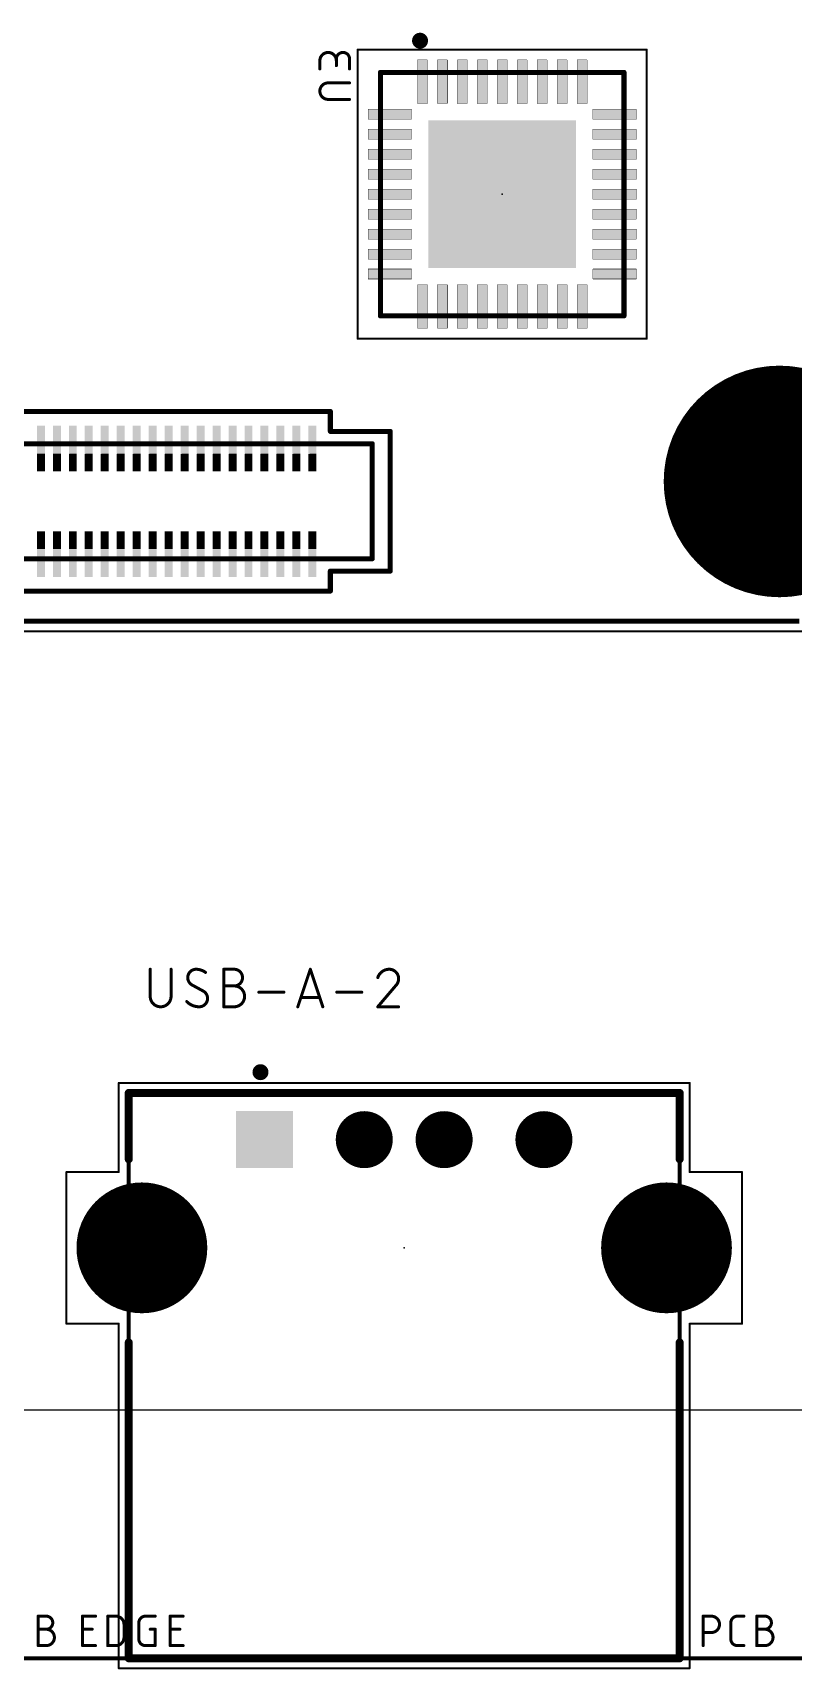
# Model space of a CAD drawing. Extents: x -68 to 70, y -45 to 46.
# Drawn here: x 11.7 to 30.75, y -44.56 to -3.56 of the extents above; entities that cross this region are included whole.
import ezdxf

# ---------------------------------------------------------------- set-up
doc = ezdxf.new("R2010")
doc.units = 0
for name, color, linetype in [('1', 12, 'CONTINUOUS'), ('16', 132, 'CONTINUOUS'), ('17', 110, 'CONTINUOUS'), ('20', 31, 'CONTINUOUS'), ('21', 253, 'CONTINUOUS'), ('22', 253, 'CONTINUOUS'), ('23', 53, 'CONTINUOUS'), ('24', 53, 'CONTINUOUS'), ('25', 253, 'CONTINUOUS'), ('26', 253, 'CONTINUOUS'), ('39', 12, 'CONTINUOUS'), ('40', 132, 'CONTINUOUS'), ('41', 12, 'CONTINUOUS'), ('43', 110, 'CONTINUOUS'), ('51', 253, 'CONTINUOUS'), ('52', 253, 'CONTINUOUS')]:
    doc.layers.add(name, color=color, linetype=linetype)

# ---------------------------------------------------------------- blocks, each defined once
blk = doc.blocks.new('RECT')
blk.add_solid([(-0.5, -0.5), (0.5, -0.5), (-0.5, 0.5), (0.5, 0.5)])
blk = doc.blocks.new('ROUNDP')
at = {"const_width": 0.5}
blk.add_lwpolyline([(0, -0.25, 1), (0, 0.25, 1), (0, -0.25)], format="xyb", dxfattribs=at)
blk = doc.blocks.new('RECT41600X176000R7')
at = {"const_width": 0.0091}
blk.add_lwpolyline([(0.1255, -0.5409), (0.1255, 0.5409, 0.4142), (0.1209, 0.5454), (-0.1209, 0.5454, 0.4142), (-0.1255, 0.5409), (-0.1255, -0.5409, 0.4142), (-0.1209, -0.5454), (0.1209, -0.5454, 0.4142)], format="xyb", close=True, dxfattribs=at)
blk.add_solid([(-0.1232, -0.5432), (0.1232, -0.5432), (-0.1232, 0.5432), (0.1232, 0.5432)])
blk = doc.blocks.new('SQUAREP')
blk.add_solid([(-0.5, -0.5), (0.5, -0.5), (-0.5, 0.5), (0.5, 0.5)])

msp = doc.modelspace()

# ---------------------------------------------------------------- linework, layer by layer
at = {"layer": '20'}
msp.add_line((-60.509, -38.054), (60.491, -38.054), dxfattribs=at)
at = {"layer": '21'}
for points, const_width in [([(-2.4, -13.86), (20.2, -13.86)], 0.127), ([(20.2, -13.86), (20.2, -16.74)], 0.127), ([(20.2, -16.74), (-2.4, -16.74)], 0.127), ([(-18.1, -18.304), (30.9, -18.304)], 0.127), ([(27.9, -30.12), (14.1, -30.12)], 0.2), ([(14.1, -30.12), (14.1, -31.78)], 0.2), ([(27.9, -30.12), (27.9, -31.78)], 0.2), ([(14.1, -36.37), (14.1, -44.28)], 0.2), ([(27.9, -36.37), (27.9, -44.28)], 0.2), ([(60.5, -38), (-60.5, -38)], 0.001), ([(14.1, -44.28), (27.9, -44.28)], 0.2)]:
    msp.add_lwpolyline(points, dxfattribs=dict(at, const_width=const_width))
for points, const_width in [([(20.2317, -13.86, 1), (20.1683, -13.86)], 0.0635), ([(20.2, -13.8918, 1), (20.2, -13.8283)], 0.0635), ([(20.1683, -16.74, 1), (20.2317, -16.74)], 0.0635), ([(20.2, -16.7718, 1), (20.2, -16.7083)], 0.0635), ([(17.4, -29.7, 1), (17.4, -29.5, 1), (17.4, -29.7)], 0.2), ([(14.1, -30.07, 1), (14.1, -30.17)], 0.1), ([(14.15, -30.12, 1), (14.05, -30.12)], 0.1), ([(27.95, -30.12, 1), (27.85, -30.12)], 0.1), ([(27.9, -30.17, 1), (27.9, -30.07)], 0.1), ([(14.05, -31.78, 1), (14.15, -31.78)], 0.1), ([(27.85, -31.78, 1), (27.95, -31.78)], 0.1), ([(14.15, -36.37, 1), (14.05, -36.37)], 0.1), ([(27.95, -36.37, 1), (27.85, -36.37)], 0.1), ([(14.1, -44.23, 1), (14.1, -44.33)], 0.1), ([(14.05, -44.28, 1), (14.15, -44.28)], 0.1), ([(27.85, -44.28, 1), (27.95, -44.28)], 0.1), ([(27.9, -44.33, 1), (27.9, -44.23)], 0.1)]:
    msp.add_lwpolyline(points, format="xyb", dxfattribs=dict(at, const_width=const_width))
at = {"layer": '22'}
for points, const_width in [([(21.397, -3.865, 1), (21.397, -3.665, 1), (21.397, -3.865)], 0.2), ([(20.405, -4.5263, 1), (20.405, -4.5897)], 0.0635), ([(20.4367, -4.558, 1), (20.3733, -4.558)], 0.0635), ([(21.055, -4.5897, 1), (21.055, -4.5263)], 0.0635), ([(25.855, -4.5263, 1), (25.855, -4.5897)], 0.0635), ([(26.5368, -4.558, 1), (26.4733, -4.558)], 0.0635), ([(26.505, -4.5897, 1), (26.505, -4.5263)], 0.0635), ([(20.3733, -5.208, 1), (20.4367, -5.208)], 0.0635), ([(26.4733, -5.208, 1), (26.5368, -5.208)], 0.0635), ([(20.4367, -10.008, 1), (20.3733, -10.008)], 0.0635), ([(26.5368, -10.008, 1), (26.4733, -10.008)], 0.0635), ([(20.405, -10.6263, 1), (20.405, -10.6898)], 0.0635), ([(20.3733, -10.658, 1), (20.4367, -10.658)], 0.0635), ([(21.055, -10.6898, 1), (21.055, -10.6263)], 0.0635), ([(25.855, -10.6263, 1), (25.855, -10.6898)], 0.0635), ([(26.4733, -10.658, 1), (26.5368, -10.658)], 0.0635), ([(26.505, -10.6898, 1), (26.505, -10.6263)], 0.0635)]:
    msp.add_lwpolyline(points, format="xyb", dxfattribs=dict(at, const_width=const_width))
at = {"layer": '22', "const_width": 0.127}
for points in [[(21.055, -4.558), (20.405, -4.558)], [(20.405, -4.558), (20.405, -5.208)], [(25.855, -4.558), (26.505, -4.558)], [(26.505, -4.558), (26.505, -5.208)], [(20.405, -10.008), (20.405, -10.658)], [(26.505, -10.008), (26.505, -10.658)], [(20.405, -10.658), (21.055, -10.658)], [(26.505, -10.658), (25.855, -10.658)]]:
    msp.add_lwpolyline(points, dxfattribs=at)
at = {"layer": '23'}
msp.add_point((21, -34), dxfattribs=at)
at = {"layer": '24'}
msp.add_point((23.455, -7.608), dxfattribs=at)
at = {"layer": '25', "const_width": 0.0762}
for points in [[(14.6381, -27.0221), (14.6381, -27.7008)], [(15.1602, -27.7008), (15.1602, -27.0221)], [(16.48, -27.9619), (16.48, -27.0221)], [(16.48, -27.0221), (16.7411, -27.0221)], [(18.3349, -27.9619), (18.6482, -27.0221)], [(18.6482, -27.0221), (18.9614, -27.9619)], [(15.9702, -27.5703), (15.683, -27.4137)], [(16.48, -27.4398), (16.7411, -27.4398)], [(20.7816, -27.4398), (20.3378, -27.9619)], [(17.3596, -27.5964), (17.9861, -27.5964)], [(18.8831, -27.727), (18.4132, -27.727)], [(19.3103, -27.5964), (19.9368, -27.5964)], [(16.7411, -27.9619), (16.48, -27.9619)], [(20.3378, -27.9619), (20.86, -27.9619)]]:
    msp.add_lwpolyline(points, dxfattribs=at)
at = {"layer": '25'}
for points, const_width in [([(14.6572, -27.0221, 1), (14.6191, -27.0221)], 0.0381), ([(15.1793, -27.0221, 1), (15.1412, -27.0221)], 0.0381), ([(15.7874, -27.0221, 0.4142), (15.5786, -27.2309)], 0.0762), ([(16.0224, -27.1004, 0.1623), (15.7874, -27.0221)], 0.0762), ([(15.7874, -27.0031, 1), (15.7874, -27.0412)], 0.0381), ([(15.7874, -27.0412, 1), (15.7874, -27.0031)], 0.0381), ([(16.4991, -27.0221, 1), (16.461, -27.0221)], 0.0381), ([(16.48, -27.0031, 1), (16.48, -27.0412)], 0.0381), ([(16.7411, -27.4398, 1), (16.7411, -27.0221)], 0.0762), ([(16.7411, -27.0031, 1), (16.7411, -27.0412)], 0.0381), ([(16.7411, -27.0412, 1), (16.7411, -27.0031)], 0.0381), ([(18.6663, -27.0161, 1), (18.6301, -27.0281)], 0.0381), ([(18.6663, -27.0281, 1), (18.6301, -27.0161)], 0.0381), ([(20.625, -27.0221, 0.3252), (20.3378, -27.2309)], 0.0762), ([(20.86, -27.257, 0.4142), (20.625, -27.0221)], 0.0762), ([(20.625, -27.0031, 1), (20.625, -27.0412)], 0.0381), ([(20.625, -27.0411, 1), (20.625, -27.0031)], 0.0381), ([(15.5786, -27.2309, 0.2656), (15.683, -27.4137)], 0.0762), ([(15.5976, -27.2309, 1), (15.5596, -27.2309)], 0.0381), ([(15.5596, -27.2309, 1), (15.5977, -27.2309)], 0.0381), ([(15.6921, -27.397, 1), (15.6739, -27.4304)], 0.0381), ([(15.6734, -27.4301, 1), (15.6927, -27.3973)], 0.0381), ([(16.011, -27.1157, 1), (16.0338, -27.0852)], 0.0381), ([(16.48, -27.4207, 1), (16.48, -27.4588)], 0.0381), ([(16.7411, -27.9619, 1), (16.7411, -27.4398)], 0.0762), ([(16.7411, -27.4207, 1), (16.7411, -27.4588)], 0.0381), ([(16.7411, -27.4207, 1), (16.7411, -27.4588)], 0.0381), ([(16.7411, -27.4588, 1), (16.7411, -27.4207)], 0.0381), ([(20.3197, -27.2251, 1), (20.356, -27.2368)], 0.0381), ([(20.7816, -27.4398, 0.2053), (20.86, -27.257)], 0.0762), ([(20.7685, -27.426, 1), (20.7948, -27.4536)], 0.0381), ([(20.7961, -27.4521, 1), (20.7671, -27.4275)], 0.0381), ([(20.879, -27.257, 1), (20.8409, -27.2571)], 0.0381), ([(20.8409, -27.257, 1), (20.879, -27.257)], 0.0381), ([(14.6381, -27.7008, 1), (15.1602, -27.7008)], 0.0762), ([(14.6572, -27.7008, 1), (14.6191, -27.7008)], 0.0381), ([(14.6191, -27.7008, 1), (14.6572, -27.7008)], 0.0381), ([(15.1793, -27.7008, 1), (15.1412, -27.7008)], 0.0381), ([(15.1412, -27.7008, 1), (15.1793, -27.7008)], 0.0381), ([(15.5525, -27.8314, 0.2), (15.8658, -27.9619)], 0.0762), ([(15.566, -27.818, 1), (15.539, -27.8448)], 0.0381), ([(15.8658, -27.9619, 0.4142), (16.0746, -27.7531)], 0.0762), ([(16.0746, -27.7531, 0.2656), (15.9702, -27.5703)], 0.0762), ([(15.9799, -27.5539, 1), (15.9605, -27.5867)], 0.0381), ([(15.9611, -27.587, 1), (15.9793, -27.5536)], 0.0381), ([(16.0937, -27.7531, 1), (16.0556, -27.7531)], 0.0381), ([(16.0556, -27.7531, 1), (16.0937, -27.7531)], 0.0381), ([(17.3596, -27.5774, 1), (17.3596, -27.6155)], 0.0381), ([(17.9861, -27.6155, 1), (17.9861, -27.5774)], 0.0381), ([(18.4132, -27.7079, 1), (18.4132, -27.746)], 0.0381), ([(18.8831, -27.746, 1), (18.8831, -27.7079)], 0.0381), ([(19.3103, -27.5774, 1), (19.3103, -27.6155)], 0.0381), ([(19.9368, -27.6155, 1), (19.9368, -27.5774)], 0.0381), ([(15.8658, -27.9428, 1), (15.8658, -27.9809)], 0.0381), ([(15.8658, -27.9809, 1), (15.8658, -27.9429)], 0.0381), ([(16.48, -27.9428, 1), (16.48, -27.9809)], 0.0381), ([(16.461, -27.9619, 1), (16.4991, -27.9619)], 0.0381), ([(16.7411, -27.9428, 1), (16.7411, -27.9809)], 0.0381), ([(16.7411, -27.9809, 1), (16.7411, -27.9428)], 0.0381), ([(18.3168, -27.9559, 1), (18.353, -27.9679)], 0.0381), ([(18.9434, -27.9679, 1), (18.9795, -27.9559)], 0.0381), ([(20.3378, -27.9428, 1), (20.3378, -27.9809)], 0.0381), ([(20.3233, -27.9496, 1), (20.3524, -27.9742)], 0.0381), ([(20.86, -27.9809, 1), (20.86, -27.9428)], 0.0381)]:
    msp.add_lwpolyline(points, format="xyb", dxfattribs=dict(at, const_width=const_width))
at = {"layer": '26'}
for points, const_width in [([(19.3008, -4.2656, 1), (18.8877, -4.2656)], 0.0762), ([(19.6314, -4.2243, 1), (19.3008, -4.2243)], 0.0762), ([(18.9067, -4.2656, 1), (18.8686, -4.2656)], 0.0381), ([(18.8686, -4.2656, 1), (18.9067, -4.2656)], 0.0381), ([(18.8686, -4.4721, 1), (18.9067, -4.4721)], 0.0381), ([(19.3199, -4.2243, 1), (19.2818, -4.2243)], 0.0381), ([(19.2818, -4.2243, 1), (19.3199, -4.2243)], 0.0381), ([(19.2818, -4.2656, 1), (19.3199, -4.2656)], 0.0381), ([(19.2818, -4.3895, 1), (19.3199, -4.3895)], 0.0381), ([(19.6504, -4.2243, 1), (19.6123, -4.2243)], 0.0381), ([(19.6123, -4.2243, 1), (19.6504, -4.2243)], 0.0381), ([(19.6123, -4.4721, 1), (19.6504, -4.4721)], 0.0381), ([(19.0943, -4.8215, 1), (19.0943, -5.2346)], 0.0762), ([(19.0943, -4.8024, 1), (19.0943, -4.8405)], 0.0381), ([(19.0943, -4.8405, 1), (19.0943, -4.8024)], 0.0381), ([(19.6314, -4.8405, 1), (19.6314, -4.8024)], 0.0381), ([(19.0943, -5.2156, 1), (19.0943, -5.2537)], 0.0381), ([(19.0943, -5.2537, 1), (19.0943, -5.2156)], 0.0381), ([(19.6314, -5.2537, 1), (19.6314, -5.2156)], 0.0381)]:
    msp.add_lwpolyline(points, format="xyb", dxfattribs=dict(at, const_width=const_width))
at = {"layer": '26', "const_width": 0.0762}
for points in [[(18.8877, -4.4721), (18.8877, -4.2656)], [(19.3008, -4.2243), (19.3008, -4.3895)], [(19.6314, -4.4721), (19.6314, -4.2243)], [(19.0943, -4.8215), (19.6314, -4.8215)], [(19.6314, -5.2346), (19.0943, -5.2346)]]:
    msp.add_lwpolyline(points, dxfattribs=at)
at = {"layer": '39'}
for points, const_width in [([(19.15, -13.05), (-1.35, -13.05)], 0.127), ([(19.15, -13.55), (19.15, -13.05)], 0.127), ([(20.65, -13.55), (19.15, -13.55)], 0.127), ([(20.65, -17.05), (20.65, -13.55)], 0.127), ([(19.15, -17.55), (19.15, -17.05)], 0.127), ([(19.15, -17.05), (20.65, -17.05)], 0.127), ([(-1.35, -17.55), (19.15, -17.55)], 0.127), ([(-21.35, -18.554), (34.15, -18.554)], 0.05), ([(13.85, -29.87), (28.15, -29.87)], 0.05), ([(13.85, -32.1), (13.85, -29.87)], 0.05), ([(28.15, -29.87), (28.15, -32.1)], 0.05), ([(12.54, -35.9), (12.54, -32.1)], 0.05), ([(12.54, -32.1), (13.85, -32.1)], 0.05), ([(28.15, -32.1), (29.46, -32.1)], 0.05), ([(29.46, -32.1), (29.46, -35.9)], 0.05), ([(13.85, -35.9), (12.54, -35.9)], 0.05), ([(13.85, -44.53), (13.85, -35.9)], 0.05), ([(29.46, -35.9), (28.15, -35.9)], 0.05), ([(28.15, -35.9), (28.15, -44.53)], 0.05), ([(28.15, -44.53), (13.85, -44.53)], 0.05)]:
    msp.add_lwpolyline(points, dxfattribs=dict(at, const_width=const_width))
for points, const_width in [([(19.1818, -13.05, 1), (19.1183, -13.05)], 0.0635), ([(19.15, -13.0818, 1), (19.15, -13.0183)], 0.0635), ([(19.15, -13.5183, 1), (19.15, -13.5818)], 0.0635), ([(19.1183, -13.55, 1), (19.1818, -13.55)], 0.0635), ([(20.6818, -13.55, 1), (20.6183, -13.55)], 0.0635), ([(20.65, -13.5818, 1), (20.65, -13.5183)], 0.0635), ([(19.15, -17.0183, 1), (19.15, -17.0817)], 0.0635), ([(19.1818, -17.05, 1), (19.1183, -17.05)], 0.0635), ([(20.6183, -17.05, 1), (20.6818, -17.05)], 0.0635), ([(20.65, -17.0817, 1), (20.65, -17.0183)], 0.0635), ([(19.1183, -17.55, 1), (19.1818, -17.55)], 0.0635), ([(19.15, -17.5817, 1), (19.15, -17.5183)], 0.0635), ([(13.85, -29.8575, 1), (13.85, -29.8825)], 0.025), ([(13.8625, -29.87, 1), (13.8375, -29.87)], 0.025), ([(28.1625, -29.87, 1), (28.1375, -29.87)], 0.025), ([(28.15, -29.8825, 1), (28.15, -29.8575)], 0.025), ([(12.5525, -32.1, 1), (12.5275, -32.1)], 0.025), ([(12.54, -32.0875, 1), (12.54, -32.1125)], 0.025), ([(13.8375, -32.1, 1), (13.8625, -32.1)], 0.025), ([(13.85, -32.1125, 1), (13.85, -32.0875)], 0.025), ([(28.15, -32.0875, 1), (28.15, -32.1125)], 0.025), ([(28.1375, -32.1, 1), (28.1625, -32.1)], 0.025), ([(29.4725, -32.1, 1), (29.4475, -32.1)], 0.025), ([(29.46, -32.1125, 1), (29.46, -32.0875)], 0.025), ([(12.54, -35.8875, 1), (12.54, -35.9125)], 0.025), ([(12.5275, -35.9, 1), (12.5525, -35.9)], 0.025), ([(13.8625, -35.9, 1), (13.8375, -35.9)], 0.025), ([(13.85, -35.9125, 1), (13.85, -35.8875)], 0.025), ([(28.15, -35.8875, 1), (28.15, -35.9125)], 0.025), ([(28.1625, -35.9, 1), (28.1375, -35.9)], 0.025), ([(29.4475, -35.9, 1), (29.4725, -35.9)], 0.025), ([(29.46, -35.9125, 1), (29.46, -35.8875)], 0.025), ([(13.85, -44.5175, 1), (13.85, -44.5425)], 0.025), ([(13.8375, -44.53, 1), (13.8625, -44.53)], 0.025), ([(28.1375, -44.53, 1), (28.1625, -44.53)], 0.025), ([(28.15, -44.5425, 1), (28.15, -44.5175)], 0.025)]:
    msp.add_lwpolyline(points, format="xyb", dxfattribs=dict(at, const_width=const_width))
at = {"layer": '40', "const_width": 0.05}
for points in [[(27.075, -3.988), (19.835, -3.988)], [(19.835, -3.988), (19.835, -11.228)], [(27.075, -11.228), (27.075, -3.988)], [(19.835, -11.228), (27.075, -11.228)]]:
    msp.add_lwpolyline(points, dxfattribs=at)
at = {"layer": '40', "const_width": 0.025}
for points in [[(19.835, -3.9755, 1), (19.835, -4.0005)], [(19.8475, -3.988, 1), (19.8225, -3.988)], [(27.0875, -3.988, 1), (27.0625, -3.988)], [(27.075, -4.0005, 1), (27.075, -3.9755)], [(19.835, -11.2155, 1), (19.835, -11.2405)], [(19.8225, -11.228, 1), (19.8475, -11.228)], [(27.0625, -11.228, 1), (27.0875, -11.228)], [(27.075, -11.2405, 1), (27.075, -11.2155)]]:
    msp.add_lwpolyline(points, format="xyb", dxfattribs=at)
at = {"layer": '51'}
for points, const_width in [([(18.98, -13.86), (20.2, -13.86)], 0.127), ([(20.2, -13.86), (20.2, -16.74)], 0.127), ([(20.2, -16.74), (18.98, -16.74)], 0.127), ([(-18.1, -18.304), (30.9, -18.304)], 0.127), ([(14.1, -30.12), (14.1, -44.28)], 0.1), ([(27.9, -30.12), (14.1, -30.12)], 0.1), ([(27.9, -44.28), (27.9, -30.12)], 0.1), ([(11.8292, -43.9619), (11.8292, -43.2253)], 0.0762), ([(11.8292, -43.2253), (12.0338, -43.2253)], 0.0762), ([(12.9407, -43.9619), (12.9407, -43.2253)], 0.0762), ([(12.9407, -43.2253), (13.2681, -43.2253)], 0.0762), ([(13.5731, -43.9619), (13.5731, -43.2253)], 0.0762), ([(13.5731, -43.2253), (13.7777, -43.2253)], 0.0762), ([(13.9823, -43.4299), (13.9823, -43.7573)], 0.0762), ([(14.3534, -43.7982), (14.3534, -43.389)], 0.0762), ([(14.5171, -43.2253), (14.7626, -43.2253)], 0.0762), ([(15.1352, -43.9619), (15.1352, -43.2253)], 0.0762), ([(15.1352, -43.2253), (15.4626, -43.2253)], 0.0762), ([(28.4881, -43.9619), (28.4881, -43.2253)], 0.0762), ([(28.4881, -43.2253), (28.6927, -43.2253)], 0.0762), ([(29.1812, -43.7982), (29.1812, -43.389)], 0.0762), ([(29.3448, -43.2253), (29.5085, -43.2253)], 0.0762), ([(29.8292, -43.9619), (29.8292, -43.2253)], 0.0762), ([(29.8292, -43.2253), (30.0338, -43.2253)], 0.0762), ([(11.8292, -43.5527), (12.0338, -43.5527)], 0.0762), ([(12.9407, -43.5527), (13.1862, -43.5527)], 0.0762), ([(14.6398, -43.5527), (14.7626, -43.5527)], 0.0762), ([(14.7626, -43.5527), (14.7626, -43.9619)], 0.0762), ([(15.1352, -43.5527), (15.3808, -43.5527)], 0.0762), ([(28.6927, -43.6345), (28.4881, -43.6345)], 0.0762), ([(29.8292, -43.5527), (30.0338, -43.5527)], 0.0762), ([(9.9, -44.28), (16.33, -44.28)], 0.1), ([(12.0338, -43.9619), (11.8292, -43.9619)], 0.0762), ([(13.2681, -43.9619), (12.9407, -43.9619)], 0.0762), ([(13.7777, -43.9619), (13.5731, -43.9619)], 0.0762), ([(14.1, -44.28), (27.9, -44.28)], 0.1), ([(14.7626, -43.9619), (14.5171, -43.9619)], 0.0762), ([(15.4626, -43.9619), (15.1352, -43.9619)], 0.0762), ([(27.9, -44.28), (34.33, -44.28)], 0.1), ([(29.5085, -43.9619), (29.3448, -43.9619)], 0.0762), ([(30.0338, -43.9619), (29.8292, -43.9619)], 0.0762)]:
    msp.add_lwpolyline(points, dxfattribs=dict(at, const_width=const_width))
for points, const_width in [([(18.98, -13.8283, 1), (18.98, -13.8918)], 0.0635), ([(20.2317, -13.86, 1), (20.1683, -13.86)], 0.0635), ([(20.2, -13.8918, 1), (20.2, -13.8283)], 0.0635), ([(18.98, -16.7083, 1), (18.98, -16.7718)], 0.0635), ([(20.1683, -16.74, 1), (20.2317, -16.74)], 0.0635), ([(20.2, -16.7718, 1), (20.2, -16.7083)], 0.0635), ([(17.4, -29.7, 1), (17.4, -29.5, 1), (17.4, -29.7)], 0.2), ([(14.125, -30.12, 1), (14.075, -30.12)], 0.05), ([(14.1, -30.095, 1), (14.1, -30.145)], 0.05), ([(27.925, -30.12, 1), (27.875, -30.12)], 0.05), ([(27.9, -30.145, 1), (27.9, -30.095)], 0.05), ([(11.8292, -43.2063, 1), (11.8292, -43.2444)], 0.0381), ([(11.8483, -43.2253, 1), (11.8102, -43.2253)], 0.0381), ([(12.0338, -43.5527, 1), (12.0338, -43.2253)], 0.0762), ([(12.0338, -43.2063, 1), (12.0338, -43.2444)], 0.0381), ([(12.0338, -43.2444, 1), (12.0338, -43.2063)], 0.0381), ([(12.9597, -43.2253, 1), (12.9216, -43.2253)], 0.0381), ([(12.9407, -43.2063, 1), (12.9407, -43.2444)], 0.0381), ([(13.2681, -43.2444, 1), (13.2681, -43.2063)], 0.0381), ([(13.5921, -43.2253, 1), (13.554, -43.2253)], 0.0381), ([(13.5731, -43.2063, 1), (13.5731, -43.2444)], 0.0381), ([(13.9823, -43.4299, 0.4142), (13.7777, -43.2253)], 0.0762), ([(13.7777, -43.2063, 1), (13.7777, -43.2444)], 0.0381), ([(13.7777, -43.2444, 1), (13.7777, -43.2063)], 0.0381), ([(14.0014, -43.4299, 1), (13.9633, -43.4299)], 0.0381), ([(13.9633, -43.4299, 1), (14.0014, -43.4299)], 0.0381), ([(14.5171, -43.2253, 0.4142), (14.3534, -43.389)], 0.0762), ([(14.3724, -43.389, 1), (14.3343, -43.389)], 0.0381), ([(14.3343, -43.389, 1), (14.3724, -43.389)], 0.0381), ([(14.5171, -43.2063, 1), (14.5171, -43.2444)], 0.0381), ([(14.5171, -43.2443, 1), (14.5171, -43.2062)], 0.0381), ([(14.7626, -43.2444, 1), (14.7626, -43.2063)], 0.0381), ([(15.1543, -43.2253, 1), (15.1162, -43.2253)], 0.0381), ([(15.1352, -43.2063, 1), (15.1352, -43.2444)], 0.0381), ([(15.4626, -43.2444, 1), (15.4626, -43.2063)], 0.0381), ([(28.4881, -43.2063, 1), (28.4881, -43.2444)], 0.0381), ([(28.5072, -43.2253, 1), (28.4691, -43.2253)], 0.0381), ([(28.6927, -43.6345, 1), (28.6927, -43.2253)], 0.0762), ([(28.6927, -43.2063, 1), (28.6927, -43.2444)], 0.0381), ([(28.6927, -43.2444, 1), (28.6927, -43.2063)], 0.0381), ([(29.2002, -43.389, 1), (29.1621, -43.389)], 0.0381), ([(29.1621, -43.389, 1), (29.2002, -43.389)], 0.0381), ([(29.3448, -43.2253, 0.4142), (29.1812, -43.389)], 0.0762), ([(29.3448, -43.2063, 1), (29.3448, -43.2444)], 0.0381), ([(29.3448, -43.2443, 1), (29.3448, -43.2062)], 0.0381), ([(29.5085, -43.2444, 1), (29.5085, -43.2063)], 0.0381), ([(29.8483, -43.2253, 1), (29.8102, -43.2253)], 0.0381), ([(29.8292, -43.2063, 1), (29.8292, -43.2444)], 0.0381), ([(30.0338, -43.5527, 1), (30.0338, -43.2253)], 0.0762), ([(30.0338, -43.2063, 1), (30.0338, -43.2444)], 0.0381), ([(30.0338, -43.2444, 1), (30.0338, -43.2063)], 0.0381), ([(11.8292, -43.5336, 1), (11.8292, -43.5717)], 0.0381), ([(12.0338, -43.5336, 1), (12.0338, -43.5717)], 0.0381), ([(12.0338, -43.5336, 1), (12.0338, -43.5717)], 0.0381), ([(12.0338, -43.9619, 1), (12.0338, -43.5527)], 0.0762), ([(12.0338, -43.5717, 1), (12.0338, -43.5336)], 0.0381), ([(12.9407, -43.5336, 1), (12.9407, -43.5717)], 0.0381), ([(13.1862, -43.5717, 1), (13.1862, -43.5336)], 0.0381), ([(13.7777, -43.9619, 0.4142), (13.9823, -43.7573)], 0.0762), ([(14.0014, -43.7573, 1), (13.9633, -43.7573)], 0.0381), ([(13.9633, -43.7573, 1), (14.0014, -43.7573)], 0.0381), ([(14.3534, -43.7982, 0.4142), (14.5171, -43.9619)], 0.0762), ([(14.3724, -43.7982, 1), (14.3343, -43.7982)], 0.0381), ([(14.3343, -43.7982, 1), (14.3724, -43.7982)], 0.0381), ([(14.6398, -43.5336, 1), (14.6398, -43.5717)], 0.0381), ([(14.7816, -43.5527, 1), (14.7435, -43.5527)], 0.0381), ([(14.7626, -43.5717, 1), (14.7626, -43.5336)], 0.0381), ([(15.1352, -43.5336, 1), (15.1352, -43.5717)], 0.0381), ([(15.3808, -43.5717, 1), (15.3808, -43.5336)], 0.0381), ([(28.4881, -43.6155, 1), (28.4881, -43.6536)], 0.0381), ([(28.6927, -43.6155, 1), (28.6927, -43.6536)], 0.0381), ([(28.6927, -43.6536, 1), (28.6927, -43.6155)], 0.0381), ([(29.2002, -43.7982, 1), (29.1621, -43.7982)], 0.0381), ([(29.1621, -43.7982, 1), (29.2002, -43.7982)], 0.0381), ([(29.1812, -43.7982, 0.4142), (29.3448, -43.9619)], 0.0762), ([(29.8292, -43.5336, 1), (29.8292, -43.5717)], 0.0381), ([(30.0338, -43.5336, 1), (30.0338, -43.5717)], 0.0381), ([(30.0338, -43.5336, 1), (30.0338, -43.5717)], 0.0381), ([(30.0338, -43.9619, 1), (30.0338, -43.5527)], 0.0762), ([(30.0338, -43.5717, 1), (30.0338, -43.5336)], 0.0381), ([(11.8292, -43.9428, 1), (11.8292, -43.9809)], 0.0381), ([(11.8102, -43.9619, 1), (11.8483, -43.9619)], 0.0381), ([(12.0338, -43.9428, 1), (12.0338, -43.9809)], 0.0381), ([(12.0338, -43.9809, 1), (12.0338, -43.9428)], 0.0381), ([(12.9216, -43.9619, 1), (12.9597, -43.9619)], 0.0381), ([(12.9407, -43.9428, 1), (12.9407, -43.9809)], 0.0381), ([(13.2681, -43.9809, 1), (13.2681, -43.9428)], 0.0381), ([(13.5731, -43.9428, 1), (13.5731, -43.9809)], 0.0381), ([(13.554, -43.9619, 1), (13.5921, -43.9619)], 0.0381), ([(13.7777, -43.9429, 1), (13.7777, -43.9809)], 0.0381), ([(13.7777, -43.9809, 1), (13.7777, -43.9428)], 0.0381), ([(14.1, -44.255, 1), (14.1, -44.305)], 0.05), ([(14.075, -44.28, 1), (14.125, -44.28)], 0.05), ([(14.5171, -43.9428, 1), (14.5171, -43.9809)], 0.0381), ([(14.5171, -43.9809, 1), (14.5171, -43.9428)], 0.0381), ([(14.7435, -43.9619, 1), (14.7816, -43.9619)], 0.0381), ([(14.7626, -43.9809, 1), (14.7626, -43.9428)], 0.0381), ([(15.1352, -43.9428, 1), (15.1352, -43.9809)], 0.0381), ([(15.1162, -43.9619, 1), (15.1543, -43.9619)], 0.0381), ([(15.4626, -43.9809, 1), (15.4626, -43.9428)], 0.0381), ([(16.33, -44.305, 1), (16.33, -44.255)], 0.05), ([(27.9, -44.255, 1), (27.9, -44.305)], 0.05), ([(27.875, -44.28, 1), (27.925, -44.28)], 0.05), ([(27.9, -44.305, 1), (27.9, -44.255)], 0.05), ([(28.4691, -43.9619, 1), (28.5072, -43.9619)], 0.0381), ([(29.3448, -43.9428, 1), (29.3448, -43.9809)], 0.0381), ([(29.3448, -43.9809, 1), (29.3448, -43.9428)], 0.0381), ([(29.5085, -43.9809, 1), (29.5085, -43.9428)], 0.0381), ([(29.8292, -43.9428, 1), (29.8292, -43.9809)], 0.0381), ([(29.8102, -43.9619, 1), (29.8483, -43.9619)], 0.0381), ([(30.0338, -43.9428, 1), (30.0338, -43.9809)], 0.0381), ([(30.0338, -43.9809, 1), (30.0338, -43.9428)], 0.0381)]:
    msp.add_lwpolyline(points, format="xyb", dxfattribs=dict(at, const_width=const_width))
at = {"layer": '52'}
for points, const_width in [([(21.397, -3.865, 1), (21.397, -3.665, 1), (21.397, -3.865)], 0.2), ([(20.405, -4.5263, 1), (20.405, -4.5897)], 0.0635), ([(20.4367, -4.558, 1), (20.3733, -4.558)], 0.0635), ([(26.5368, -4.558, 1), (26.4733, -4.558)], 0.0635), ([(26.505, -4.5897, 1), (26.505, -4.5263)], 0.0635), ([(20.405, -10.6263, 1), (20.405, -10.6898)], 0.0635), ([(20.3733, -10.658, 1), (20.4367, -10.658)], 0.0635), ([(26.4733, -10.658, 1), (26.5368, -10.658)], 0.0635), ([(26.505, -10.6898, 1), (26.505, -10.6263)], 0.0635)]:
    msp.add_lwpolyline(points, format="xyb", dxfattribs=dict(at, const_width=const_width))
at = {"layer": '52', "const_width": 0.127}
for points in [[(26.505, -4.558), (20.405, -4.558)], [(20.405, -10.658), (20.405, -4.558)], [(26.505, -10.658), (26.505, -4.558)], [(26.505, -10.658), (20.405, -10.658)]]:
    msp.add_lwpolyline(points, dxfattribs=at)

# ---------------------------------------------------------------- block references
at = {"layer": '1', "xscale": 0.2, "yscale": 0.7}
for p in [(11.9, -13.76), (12.3, -13.76), (12.7, -13.76), (13.1, -13.76), (13.5, -13.76), (13.9, -13.76), (14.3, -13.76), (14.7, -13.76), (15.1, -13.76), (15.5, -13.76), (15.9, -13.76), (16.3, -13.76), (16.7, -13.76), (17.1, -13.76), (17.5, -13.76), (17.9, -13.76), (18.3, -13.76), (18.7, -13.76)]:
    msp.add_blockref('RECT', p, dxfattribs=at)
at = {"layer": '1', "xscale": 0.2, "yscale": 0.7, "rotation": 180}
for p in [(11.9, -13.764), (12.3, -13.764), (12.7, -13.764), (13.1, -13.764), (13.5, -13.764), (13.9, -13.764), (14.3, -13.764), (14.7, -13.764), (15.1, -13.764), (15.5, -13.764), (15.9, -13.764), (16.3, -13.764), (16.7, -13.764), (17.1, -13.764), (17.5, -13.764), (17.9, -13.764), (18.3, -13.764), (18.7, -13.764), (11.9, -16.84), (11.9, -16.844), (12.3, -16.84), (12.3, -16.844), (12.7, -16.84), (12.7, -16.844), (13.1, -16.84), (13.1, -16.844), (13.5, -16.84), (13.5, -16.844), (13.9, -16.84), (13.9, -16.844), (14.3, -16.84), (14.3, -16.844), (14.7, -16.84), (14.7, -16.844), (15.1, -16.84), (15.1, -16.844), (15.5, -16.84), (15.5, -16.844), (15.9, -16.84), (15.9, -16.844), (16.3, -16.84), (16.3, -16.844), (16.7, -16.84), (16.7, -16.844), (17.1, -16.84), (17.1, -16.844), (17.5, -16.84), (17.5, -16.844), (17.9, -16.84), (17.9, -16.844), (18.3, -16.84), (18.3, -16.844), (18.7, -16.84), (18.7, -16.844)]:
    msp.add_blockref('RECT', p, dxfattribs=at)
at = {"layer": '16'}
for p, rotation in [((21.455, -4.793), 180), ((21.955, -4.793), 180), ((22.455, -4.793), 180), ((22.955, -4.793), 180), ((23.455, -4.793), 180), ((23.955, -4.793), 180), ((24.455, -4.793), 180), ((24.955, -4.793), 180), ((25.455, -4.793), 180), ((20.64, -5.608), 270), ((26.27, -5.608), 90), ((20.64, -6.108), 270), ((26.27, -6.108), 90), ((20.64, -6.608), 270), ((26.27, -6.608), 90), ((20.64, -7.108), 270), ((26.27, -7.108), 90), ((20.64, -7.608), 270), ((26.27, -7.608), 90), ((20.64, -8.108), 270), ((26.27, -8.108), 90), ((20.64, -8.608), 270), ((26.27, -8.608), 90), ((20.64, -9.108), 270), ((26.27, -9.108), 90), ((20.64, -9.608), 270), ((26.27, -9.608), 90)]:
    msp.add_blockref('RECT41600X176000R7', p, dxfattribs=dict(at, rotation=rotation))
at = {"layer": '16', "xscale": 3.7, "yscale": 3.7, "rotation": 270}
msp.add_blockref('RECT', (23.455, -7.608), dxfattribs=at)
at = {"layer": '16'}
for p in [(21.455, -10.423), (21.955, -10.423), (22.455, -10.423), (22.955, -10.423), (23.455, -10.423), (23.955, -10.423), (24.455, -10.423), (24.955, -10.423), (25.455, -10.423)]:
    msp.add_blockref('RECT41600X176000R7', p, dxfattribs=at)
at = {"layer": '17', "xscale": 5.8, "yscale": 5.8, "rotation": 180}
msp.add_blockref('ROUNDP', (30.4, -14.804), dxfattribs=at)
msp.add_blockref('ROUNDP', (30.4, -14.804), dxfattribs=at)
at = {"layer": '17'}
for name, p, xscale, yscale in [('SQUAREP', (17.5, -31.29), 1.428, 1.428), ('SQUAREP', (17.5, -31.29), 1.428, 1.428), ('ROUNDP', (20, -31.29), 1.428, 1.428), ('ROUNDP', (20, -31.29), 1.428, 1.428), ('ROUNDP', (22, -31.29), 1.428, 1.428), ('ROUNDP', (22, -31.29), 1.428, 1.428), ('ROUNDP', (24.5, -31.29), 1.428, 1.428), ('ROUNDP', (24.5, -31.29), 1.428, 1.428), ('ROUNDP', (14.43, -34), 3.276, 3.276), ('ROUNDP', (14.43, -34), 3.276, 3.276), ('ROUNDP', (27.57, -34), 3.276, 3.276), ('ROUNDP', (27.57, -34), 3.276, 3.276)]:
    msp.add_blockref(name, p, dxfattribs=dict(at, xscale=xscale, yscale=yscale))
at = {"layer": '39'}
for p, xscale, yscale in [((11.903, -14.3292), 0.194, 0.4384), ((12.3037, -14.3292), 0.1927, 0.4383), ((12.7042, -14.3292), 0.1917, 0.4383), ((13.1062, -14.3289), 0.1875, 0.4377), ((13.5068, -14.3289), 0.1865, 0.4377), ((13.9042, -14.3294), 0.1916, 0.4387), ((14.3075, -14.3289), 0.185, 0.4379), ((14.7069, -14.3291), 0.1862, 0.4382), ((15.104, -14.3295), 0.192, 0.439), ((15.5112, -14.3287), 0.1776, 0.4374), ((15.9046, -14.3295), 0.1908, 0.439), ((16.3058, -14.3294), 0.1883, 0.4388), ((16.707, -14.3293), 0.186, 0.4386), ((17.1052, -14.3295), 0.1895, 0.439), ((17.5041, -14.3296), 0.1917, 0.4393), ((17.9036, -14.3297), 0.1928, 0.4394), ((18.3115, -14.3291), 0.177, 0.4381), ((18.717, -14.3287), 0.1661, 0.4374)]:
    msp.add_blockref('RECT', p, dxfattribs=dict(at, xscale=xscale, yscale=yscale))
at = {"layer": '39', "rotation": 180}
for p, xscale, yscale in [((11.9023, -16.2709), 0.1955, 0.4419), ((12.3029, -16.271), 0.1942, 0.4421), ((12.7054, -16.2717), 0.1893, 0.4435), ((13.1025, -16.2707), 0.195, 0.4415), ((13.5042, -16.2711), 0.1915, 0.4423), ((13.9047, -16.2711), 0.1907, 0.4423), ((14.3048, -16.2711), 0.1905, 0.4421), ((14.7025, -16.2705), 0.195, 0.441), ((15.1052, -16.271), 0.1896, 0.442), ((15.5032, -16.2706), 0.1936, 0.4412), ((15.9084, -16.2714), 0.1833, 0.4429), ((16.3062, -16.271), 0.1877, 0.442), ((16.7094, -16.2715), 0.1812, 0.4429), ((17.1106, -16.2716), 0.1788, 0.4431), ((17.5154, -16.2721), 0.1693, 0.4443), ((17.9085, -16.2711), 0.1829, 0.4423), ((18.3023, -16.2703), 0.1953, 0.4406), ((18.715, -16.2718), 0.17, 0.4437)]:
    msp.add_blockref('RECT', p, dxfattribs=dict(at, xscale=xscale, yscale=yscale))
at = {"layer": '41', "xscale": 0.2, "yscale": 0.44, "rotation": 180}
for p in [(11.9, -14.334), (12.3, -14.334), (12.7, -14.334), (13.1, -14.334), (13.5, -14.334), (13.9, -14.334), (14.3, -14.334), (14.7, -14.334), (15.1, -14.334), (15.5, -14.334), (15.9, -14.334), (16.3, -14.334), (16.7, -14.334), (17.1, -14.334), (17.5, -14.334), (17.9, -14.334), (18.3, -14.334), (18.7, -14.334), (11.9, -16.274), (12.3, -16.274), (12.7, -16.274), (13.1, -16.274), (13.5, -16.274), (13.9, -16.274), (14.3, -16.274), (14.7, -16.274), (15.1, -16.274), (15.5, -16.274), (15.9, -16.274), (16.3, -16.274), (16.7, -16.274), (17.1, -16.274), (17.5, -16.274), (17.9, -16.274), (18.3, -16.274), (18.7, -16.274)]:
    msp.add_blockref('RECT', p, dxfattribs=at)
at = {"layer": '43', "xscale": 0.2, "yscale": 0.44, "rotation": 180}
for p in [(11.9, -14.334), (12.3, -14.334), (12.7, -14.334), (13.1, -14.334), (13.5, -14.334), (13.9, -14.334), (14.3, -14.334), (14.7, -14.334), (15.1, -14.334), (15.5, -14.334), (15.9, -14.334), (16.3, -14.334), (16.7, -14.334), (17.1, -14.334), (17.5, -14.334), (17.9, -14.334), (18.3, -14.334), (18.7, -14.334), (11.9, -16.274), (12.3, -16.274), (12.7, -16.274), (13.1, -16.274), (13.5, -16.274), (13.9, -16.274), (14.3, -16.274), (14.7, -16.274), (15.1, -16.274), (15.5, -16.274), (15.9, -16.274), (16.3, -16.274), (16.7, -16.274), (17.1, -16.274), (17.5, -16.274), (17.9, -16.274), (18.3, -16.274), (18.7, -16.274)]:
    msp.add_blockref('RECT', p, dxfattribs=at)

doc.saveas('drawing.dxf')
